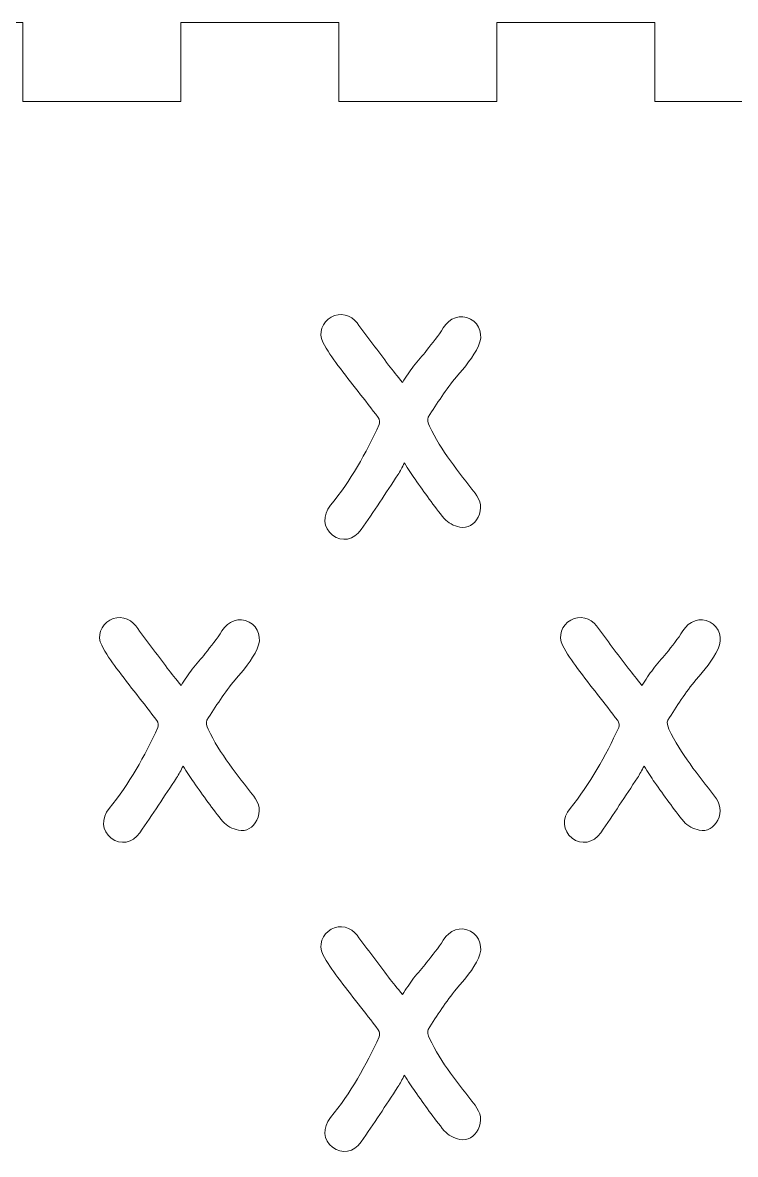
# Model space of a CAD drawing. Header units: inches. Extents: x 5 to 205, y 56 to 256.
# Drawn here: x 111.3 to 165.4, y 170 to 256 of the extents above; entities that cross this region are included whole.
import ezdxf

# ---------------------------------------------------------------- set-up
doc = ezdxf.new("R2010")
doc.units = ezdxf.units.IN
doc.header["$MEASUREMENT"] = 0

# ---------------------------------------------------------------- blocks, each defined once
blk = doc.blocks.new('block 437')
at = {"color": 7, "lineweight": 15, "true_color": 0xffffff}
blk.add_open_spline([(136.694, 233.181), (136.23, 233.801), (135.397, 234.009), (134.729, 233.633)], degree=3, dxfattribs=at)
blk = doc.blocks.new('block 438')
at = {"color": 7, "lineweight": 15, "true_color": 0xffffff}
blk.add_open_spline([(134.729, 233.633), (134.056, 233.257), (133.739, 232.416), (134.107, 231.724)], degree=3, dxfattribs=at)
blk = doc.blocks.new('block 439')
at = {"color": 7, "lineweight": 15, "true_color": 0xffffff}
blk.add_open_spline([(134.107, 231.724), (134.424, 231.104), (134.824, 230.519), (135.24, 229.962)], degree=3, dxfattribs=at)
blk = doc.blocks.new('block 440')
at = {"color": 7, "lineweight": 15, "true_color": 0xffffff}
blk.add_open_spline([(135.24, 229.962), (136.242, 228.628), (137.295, 227.324), (138.304, 225.992)], degree=3, dxfattribs=at)
blk = doc.blocks.new('block 441')
at = {"color": 7, "lineweight": 15, "true_color": 0xffffff}
blk.add_open_spline([(138.304, 225.992), (138.4, 225.864), (138.444, 225.603), (138.377, 225.462)], degree=3, dxfattribs=at)
blk = doc.blocks.new('block 442')
at = {"color": 7, "lineweight": 15, "true_color": 0xffffff}
blk.add_open_spline([(138.377, 225.462), (137.363, 223.282), (136.205, 221.196), (134.684, 219.331)], degree=3, dxfattribs=at)
blk = doc.blocks.new('block 443')
at = {"color": 7, "lineweight": 15, "true_color": 0xffffff}
blk.add_open_spline([(134.684, 219.331), (134.052, 218.564), (134.128, 217.605), (134.828, 217.067)], degree=3, dxfattribs=at)
blk = doc.blocks.new('block 444')
at = {"color": 7, "lineweight": 15, "true_color": 0xffffff}
blk.add_open_spline([(134.828, 217.067), (135.524, 216.532), (136.453, 216.676), (137.014, 217.481)], degree=3, dxfattribs=at)
blk = doc.blocks.new('block 445')
at = {"color": 7, "lineweight": 15, "true_color": 0xffffff}
blk.add_open_spline([(137.014, 217.481), (137.964, 218.857), (138.877, 220.261), (139.798, 221.652)], degree=3, dxfattribs=at)
blk = doc.blocks.new('block 446')
at = {"color": 7, "lineweight": 15, "true_color": 0xffffff}
blk.add_open_spline([(139.798, 221.652), (139.978, 221.923), (140.114, 222.215), (140.298, 222.545)], degree=3, dxfattribs=at)
blk = doc.blocks.new('block 447')
at = {"color": 7, "lineweight": 15, "true_color": 0xffffff}
blk.add_open_spline([(140.298, 222.545), (140.594, 222.083), (140.83, 221.68), (141.099, 221.309)], degree=3, dxfattribs=at)
blk = doc.blocks.new('block 448')
at = {"color": 7, "lineweight": 15, "true_color": 0xffffff}
blk.add_open_spline([(141.099, 221.309), (141.822, 220.306), (142.524, 219.282), (143.313, 218.329)], degree=3, dxfattribs=at)
blk = doc.blocks.new('block 449')
at = {"color": 7, "lineweight": 15, "true_color": 0xffffff}
blk.add_open_spline([(143.313, 218.329), (143.584, 218.004), (144.062, 217.761), (144.486, 217.673)], degree=3, dxfattribs=at)
blk = doc.blocks.new('block 450')
at = {"color": 7, "lineweight": 15, "true_color": 0xffffff}
blk.add_open_spline([(144.486, 217.673), (145.091, 217.545), (145.599, 217.873), (145.888, 218.427)], degree=3, dxfattribs=at)
blk = doc.blocks.new('block 451')
at = {"color": 7, "lineweight": 15, "true_color": 0xffffff}
blk.add_open_spline([(145.888, 218.427), (146.22, 219.078), (146.088, 219.685), (145.651, 220.257)], degree=3, dxfattribs=at)
blk = doc.blocks.new('block 452')
at = {"color": 7, "lineweight": 15, "true_color": 0xffffff}
blk.add_open_spline([(145.651, 220.257), (144.405, 221.886), (143.077, 223.464), (142.191, 225.345)], degree=3, dxfattribs=at)
blk = doc.blocks.new('block 453')
at = {"color": 7, "lineweight": 15, "true_color": 0xffffff}
blk.add_open_spline([(142.191, 225.345), (142.095, 225.546), (142.003, 225.879), (142.095, 226.024)], degree=3, dxfattribs=at)
blk = doc.blocks.new('block 454')
at = {"color": 7, "lineweight": 15, "true_color": 0xffffff}
blk.add_open_spline([(142.095, 226.024), (142.78, 227.075), (143.437, 228.152), (144.241, 229.094)], degree=3, dxfattribs=at)
blk = doc.blocks.new('block 455')
at = {"color": 7, "lineweight": 15, "true_color": 0xffffff}
blk.add_open_spline([(144.241, 229.094), (144.883, 229.838), (145.5, 230.562), (145.919, 231.445)], degree=3, dxfattribs=at)
blk = doc.blocks.new('block 456')
at = {"color": 7, "lineweight": 15, "true_color": 0xffffff}
blk.add_open_spline([(145.919, 231.445), (146.291, 232.22), (146.026, 233.095), (145.31, 233.481)], degree=3, dxfattribs=at)
blk = doc.blocks.new('block 457')
at = {"color": 7, "lineweight": 15, "true_color": 0xffffff}
blk.add_open_spline([(145.31, 233.481), (144.558, 233.881), (143.705, 233.562), (143.244, 232.809)], degree=3, dxfattribs=at)
blk = doc.blocks.new('block 458')
at = {"color": 7, "lineweight": 15, "true_color": 0xffffff}
blk.add_open_spline([(143.244, 232.809), (142.872, 232.208), (142.416, 231.656), (141.975, 231.096)], degree=3, dxfattribs=at)
blk = doc.blocks.new('block 459')
at = {"color": 7, "lineweight": 15, "true_color": 0xffffff}
blk.add_open_spline([(141.975, 231.096), (141.659, 230.691), (141.298, 230.318), (140.982, 229.906)], degree=3, dxfattribs=at)
blk = doc.blocks.new('block 460')
at = {"color": 7, "lineweight": 15, "true_color": 0xffffff}
blk.add_open_spline([(140.982, 229.906), (140.694, 229.519), (140.434, 229.109), (140.133, 228.668)], degree=3, dxfattribs=at)
blk = doc.blocks.new('block 461')
at = {"color": 7, "lineweight": 15, "true_color": 0xffffff}
blk.add_open_spline([(140.133, 228.668), (139.752, 229.15), (139.408, 229.559), (139.093, 229.983)], degree=3, dxfattribs=at)
blk = doc.blocks.new('block 462')
at = {"color": 7, "lineweight": 15, "true_color": 0xffffff}
blk.add_open_spline([(139.093, 229.983), (138.288, 231.044), (137.475, 232.111), (136.694, 233.181)], degree=3, dxfattribs=at)
blk = doc.blocks.new('block 463')
at = {"color": 7, "lineweight": 15, "true_color": 0xffffff}
blk.add_open_spline([(136.694, 186.681), (136.23, 187.301), (135.397, 187.509), (134.729, 187.133)], degree=3, dxfattribs=at)
blk = doc.blocks.new('block 464')
at = {"color": 7, "lineweight": 15, "true_color": 0xffffff}
blk.add_open_spline([(134.729, 187.133), (134.056, 186.757), (133.739, 185.916), (134.107, 185.224)], degree=3, dxfattribs=at)
blk = doc.blocks.new('block 465')
at = {"color": 7, "lineweight": 15, "true_color": 0xffffff}
blk.add_open_spline([(134.107, 185.224), (134.424, 184.604), (134.824, 184.019), (135.24, 183.462)], degree=3, dxfattribs=at)
blk = doc.blocks.new('block 466')
at = {"color": 7, "lineweight": 15, "true_color": 0xffffff}
blk.add_open_spline([(135.24, 183.462), (136.242, 182.128), (137.295, 180.824), (138.304, 179.492)], degree=3, dxfattribs=at)
blk = doc.blocks.new('block 467')
at = {"color": 7, "lineweight": 15, "true_color": 0xffffff}
blk.add_open_spline([(138.304, 179.492), (138.4, 179.364), (138.444, 179.103), (138.377, 178.962)], degree=3, dxfattribs=at)
blk = doc.blocks.new('block 468')
at = {"color": 7, "lineweight": 15, "true_color": 0xffffff}
blk.add_open_spline([(138.377, 178.962), (137.363, 176.782), (136.205, 174.696), (134.684, 172.831)], degree=3, dxfattribs=at)
blk = doc.blocks.new('block 469')
at = {"color": 7, "lineweight": 15, "true_color": 0xffffff}
blk.add_open_spline([(134.684, 172.831), (134.052, 172.064), (134.128, 171.105), (134.828, 170.567)], degree=3, dxfattribs=at)
blk = doc.blocks.new('block 470')
at = {"color": 7, "lineweight": 15, "true_color": 0xffffff}
blk.add_open_spline([(134.828, 170.567), (135.524, 170.032), (136.453, 170.176), (137.014, 170.981)], degree=3, dxfattribs=at)
blk = doc.blocks.new('block 471')
at = {"color": 7, "lineweight": 15, "true_color": 0xffffff}
blk.add_open_spline([(137.014, 170.981), (137.964, 172.357), (138.877, 173.761), (139.798, 175.152)], degree=3, dxfattribs=at)
blk = doc.blocks.new('block 472')
at = {"color": 7, "lineweight": 15, "true_color": 0xffffff}
blk.add_open_spline([(139.798, 175.152), (139.978, 175.423), (140.114, 175.715), (140.298, 176.045)], degree=3, dxfattribs=at)
blk = doc.blocks.new('block 473')
at = {"color": 7, "lineweight": 15, "true_color": 0xffffff}
blk.add_open_spline([(140.298, 176.045), (140.594, 175.583), (140.83, 175.18), (141.099, 174.809)], degree=3, dxfattribs=at)
blk = doc.blocks.new('block 474')
at = {"color": 7, "lineweight": 15, "true_color": 0xffffff}
blk.add_open_spline([(141.099, 174.809), (141.822, 173.806), (142.524, 172.782), (143.313, 171.829)], degree=3, dxfattribs=at)
blk = doc.blocks.new('block 475')
at = {"color": 7, "lineweight": 15, "true_color": 0xffffff}
blk.add_open_spline([(143.313, 171.829), (143.584, 171.504), (144.062, 171.261), (144.486, 171.173)], degree=3, dxfattribs=at)
blk = doc.blocks.new('block 476')
at = {"color": 7, "lineweight": 15, "true_color": 0xffffff}
blk.add_open_spline([(144.486, 171.173), (145.091, 171.045), (145.599, 171.373), (145.888, 171.927)], degree=3, dxfattribs=at)
blk = doc.blocks.new('block 477')
at = {"color": 7, "lineweight": 15, "true_color": 0xffffff}
blk.add_open_spline([(145.888, 171.927), (146.22, 172.578), (146.088, 173.185), (145.651, 173.757)], degree=3, dxfattribs=at)
blk = doc.blocks.new('block 478')
at = {"color": 7, "lineweight": 15, "true_color": 0xffffff}
blk.add_open_spline([(145.651, 173.757), (144.405, 175.386), (143.077, 176.964), (142.191, 178.845)], degree=3, dxfattribs=at)
blk = doc.blocks.new('block 479')
at = {"color": 7, "lineweight": 15, "true_color": 0xffffff}
blk.add_open_spline([(142.191, 178.845), (142.095, 179.046), (142.003, 179.379), (142.095, 179.524)], degree=3, dxfattribs=at)
blk = doc.blocks.new('block 480')
at = {"color": 7, "lineweight": 15, "true_color": 0xffffff}
blk.add_open_spline([(142.095, 179.524), (142.78, 180.575), (143.437, 181.652), (144.241, 182.594)], degree=3, dxfattribs=at)
blk = doc.blocks.new('block 481')
at = {"color": 7, "lineweight": 15, "true_color": 0xffffff}
blk.add_open_spline([(144.241, 182.594), (144.883, 183.338), (145.5, 184.062), (145.919, 184.945)], degree=3, dxfattribs=at)
blk = doc.blocks.new('block 482')
at = {"color": 7, "lineweight": 15, "true_color": 0xffffff}
blk.add_open_spline([(145.919, 184.945), (146.291, 185.72), (146.026, 186.595), (145.31, 186.981)], degree=3, dxfattribs=at)
blk = doc.blocks.new('block 483')
at = {"color": 7, "lineweight": 15, "true_color": 0xffffff}
blk.add_open_spline([(145.31, 186.981), (144.558, 187.381), (143.705, 187.062), (143.244, 186.309)], degree=3, dxfattribs=at)
blk = doc.blocks.new('block 484')
at = {"color": 7, "lineweight": 15, "true_color": 0xffffff}
blk.add_open_spline([(143.244, 186.309), (142.872, 185.708), (142.416, 185.156), (141.975, 184.596)], degree=3, dxfattribs=at)
blk = doc.blocks.new('block 485')
at = {"color": 7, "lineweight": 15, "true_color": 0xffffff}
blk.add_open_spline([(141.975, 184.596), (141.659, 184.191), (141.298, 183.818), (140.982, 183.406)], degree=3, dxfattribs=at)
blk = doc.blocks.new('block 486')
at = {"color": 7, "lineweight": 15, "true_color": 0xffffff}
blk.add_open_spline([(140.982, 183.406), (140.694, 183.019), (140.434, 182.609), (140.133, 182.168)], degree=3, dxfattribs=at)
blk = doc.blocks.new('block 487')
at = {"color": 7, "lineweight": 15, "true_color": 0xffffff}
blk.add_open_spline([(140.133, 182.168), (139.752, 182.65), (139.408, 183.059), (139.093, 183.483)], degree=3, dxfattribs=at)
blk = doc.blocks.new('block 488')
at = {"color": 7, "lineweight": 15, "true_color": 0xffffff}
blk.add_open_spline([(139.093, 183.483), (138.288, 184.544), (137.475, 185.611), (136.694, 186.681)], degree=3, dxfattribs=at)
blk = doc.blocks.new('block 619')
at = {"color": 7, "lineweight": 15, "true_color": 0xffffff}
blk.add_open_spline([(119.886, 210.164), (119.422, 210.784), (118.589, 210.992), (117.92, 210.615)], degree=3, dxfattribs=at)
blk = doc.blocks.new('block 620')
at = {"color": 7, "lineweight": 15, "true_color": 0xffffff}
blk.add_open_spline([(117.92, 210.615), (117.248, 210.24), (116.931, 209.399), (117.299, 208.707)], degree=3, dxfattribs=at)
blk = doc.blocks.new('block 621')
at = {"color": 7, "lineweight": 15, "true_color": 0xffffff}
blk.add_open_spline([(117.299, 208.707), (117.616, 208.087), (118.016, 207.501), (118.432, 206.945)], degree=3, dxfattribs=at)
blk = doc.blocks.new('block 622')
at = {"color": 7, "lineweight": 15, "true_color": 0xffffff}
blk.add_open_spline([(118.432, 206.945), (119.434, 205.611), (120.487, 204.307), (121.496, 202.975)], degree=3, dxfattribs=at)
blk = doc.blocks.new('block 623')
at = {"color": 7, "lineweight": 15, "true_color": 0xffffff}
blk.add_open_spline([(121.496, 202.975), (121.592, 202.846), (121.636, 202.585), (121.568, 202.445)], degree=3, dxfattribs=at)
blk = doc.blocks.new('block 624')
at = {"color": 7, "lineweight": 15, "true_color": 0xffffff}
blk.add_open_spline([(121.568, 202.445), (120.555, 200.264), (119.397, 198.179), (117.876, 196.314)], degree=3, dxfattribs=at)
blk = doc.blocks.new('block 625')
at = {"color": 7, "lineweight": 15, "true_color": 0xffffff}
blk.add_open_spline([(117.876, 196.314), (117.244, 195.547), (117.32, 194.588), (118.02, 194.05)], degree=3, dxfattribs=at)
blk = doc.blocks.new('block 626')
at = {"color": 7, "lineweight": 15, "true_color": 0xffffff}
blk.add_open_spline([(118.02, 194.05), (118.716, 193.515), (119.645, 193.659), (120.206, 194.463)], degree=3, dxfattribs=at)
blk = doc.blocks.new('block 627')
at = {"color": 7, "lineweight": 15, "true_color": 0xffffff}
blk.add_open_spline([(120.206, 194.463), (121.156, 195.839), (122.069, 197.244), (122.99, 198.635)], degree=3, dxfattribs=at)
blk = doc.blocks.new('block 628')
at = {"color": 7, "lineweight": 15, "true_color": 0xffffff}
blk.add_open_spline([(122.99, 198.635), (123.17, 198.906), (123.306, 199.198), (123.49, 199.528)], degree=3, dxfattribs=at)
blk = doc.blocks.new('block 629')
at = {"color": 7, "lineweight": 15, "true_color": 0xffffff}
blk.add_open_spline([(123.49, 199.528), (123.786, 199.066), (124.022, 198.663), (124.291, 198.291)], degree=3, dxfattribs=at)
blk = doc.blocks.new('block 630')
at = {"color": 7, "lineweight": 15, "true_color": 0xffffff}
blk.add_open_spline([(124.291, 198.291), (125.014, 197.289), (125.716, 196.264), (126.505, 195.312)], degree=3, dxfattribs=at)
blk = doc.blocks.new('block 631')
at = {"color": 7, "lineweight": 15, "true_color": 0xffffff}
blk.add_open_spline([(126.505, 195.312), (126.776, 194.986), (127.254, 194.744), (127.678, 194.655)], degree=3, dxfattribs=at)
blk = doc.blocks.new('block 632')
at = {"color": 7, "lineweight": 15, "true_color": 0xffffff}
blk.add_open_spline([(127.678, 194.655), (128.283, 194.527), (128.791, 194.856), (129.079, 195.41)], degree=3, dxfattribs=at)
blk = doc.blocks.new('block 633')
at = {"color": 7, "lineweight": 15, "true_color": 0xffffff}
blk.add_open_spline([(129.079, 195.41), (129.412, 196.061), (129.28, 196.668), (128.843, 197.24)], degree=3, dxfattribs=at)
blk = doc.blocks.new('block 634')
at = {"color": 7, "lineweight": 15, "true_color": 0xffffff}
blk.add_open_spline([(128.843, 197.24), (127.597, 198.869), (126.269, 200.446), (125.383, 202.328)], degree=3, dxfattribs=at)
blk = doc.blocks.new('block 635')
at = {"color": 7, "lineweight": 15, "true_color": 0xffffff}
blk.add_open_spline([(125.383, 202.328), (125.287, 202.528), (125.195, 202.862), (125.287, 203.007)], degree=3, dxfattribs=at)
blk = doc.blocks.new('block 636')
at = {"color": 7, "lineweight": 15, "true_color": 0xffffff}
blk.add_open_spline([(125.287, 203.007), (125.972, 204.058), (126.629, 205.135), (127.433, 206.076)], degree=3, dxfattribs=at)
blk = doc.blocks.new('block 637')
at = {"color": 7, "lineweight": 15, "true_color": 0xffffff}
blk.add_open_spline([(127.433, 206.076), (128.075, 206.821), (128.692, 207.545), (129.111, 208.428)], degree=3, dxfattribs=at)
blk = doc.blocks.new('block 638')
at = {"color": 7, "lineweight": 15, "true_color": 0xffffff}
blk.add_open_spline([(129.111, 208.428), (129.483, 209.202), (129.218, 210.077), (128.502, 210.464)], degree=3, dxfattribs=at)
blk = doc.blocks.new('block 639')
at = {"color": 7, "lineweight": 15, "true_color": 0xffffff}
blk.add_open_spline([(128.502, 210.464), (127.75, 210.864), (126.897, 210.544), (126.436, 209.792)], degree=3, dxfattribs=at)
blk = doc.blocks.new('block 640')
at = {"color": 7, "lineweight": 15, "true_color": 0xffffff}
blk.add_open_spline([(126.436, 209.792), (126.064, 209.19), (125.608, 208.639), (125.167, 208.079)], degree=3, dxfattribs=at)
blk = doc.blocks.new('block 641')
at = {"color": 7, "lineweight": 15, "true_color": 0xffffff}
blk.add_open_spline([(125.167, 208.079), (124.851, 207.673), (124.49, 207.3), (124.174, 206.889)], degree=3, dxfattribs=at)
blk = doc.blocks.new('block 642')
at = {"color": 7, "lineweight": 15, "true_color": 0xffffff}
blk.add_open_spline([(124.174, 206.889), (123.886, 206.502), (123.626, 206.092), (123.325, 205.651)], degree=3, dxfattribs=at)
blk = doc.blocks.new('block 643')
at = {"color": 7, "lineweight": 15, "true_color": 0xffffff}
blk.add_open_spline([(123.325, 205.651), (122.944, 206.132), (122.6, 206.542), (122.285, 206.965)], degree=3, dxfattribs=at)
blk = doc.blocks.new('block 644')
at = {"color": 7, "lineweight": 15, "true_color": 0xffffff}
blk.add_open_spline([(122.285, 206.965), (121.48, 208.027), (120.667, 209.094), (119.886, 210.164)], degree=3, dxfattribs=at)
blk = doc.blocks.new('block 749')
at = {"color": 7, "lineweight": 15, "true_color": 0xffffff}
blk.add_open_spline([(154.886, 210.164), (154.422, 210.784), (153.589, 210.992), (152.92, 210.615)], degree=3, dxfattribs=at)
blk = doc.blocks.new('block 750')
at = {"color": 7, "lineweight": 15, "true_color": 0xffffff}
blk.add_open_spline([(152.92, 210.615), (152.248, 210.24), (151.931, 209.399), (152.299, 208.707)], degree=3, dxfattribs=at)
blk = doc.blocks.new('block 751')
at = {"color": 7, "lineweight": 15, "true_color": 0xffffff}
blk.add_open_spline([(152.299, 208.707), (152.616, 208.087), (153.016, 207.501), (153.432, 206.945)], degree=3, dxfattribs=at)
blk = doc.blocks.new('block 752')
at = {"color": 7, "lineweight": 15, "true_color": 0xffffff}
blk.add_open_spline([(153.432, 206.945), (154.434, 205.611), (155.487, 204.307), (156.496, 202.975)], degree=3, dxfattribs=at)
blk = doc.blocks.new('block 753')
at = {"color": 7, "lineweight": 15, "true_color": 0xffffff}
blk.add_open_spline([(156.496, 202.975), (156.592, 202.846), (156.636, 202.585), (156.568, 202.445)], degree=3, dxfattribs=at)
blk = doc.blocks.new('block 754')
at = {"color": 7, "lineweight": 15, "true_color": 0xffffff}
blk.add_open_spline([(156.568, 202.445), (155.555, 200.264), (154.397, 198.179), (152.876, 196.314)], degree=3, dxfattribs=at)
blk = doc.blocks.new('block 755')
at = {"color": 7, "lineweight": 15, "true_color": 0xffffff}
blk.add_open_spline([(152.876, 196.314), (152.244, 195.547), (152.32, 194.588), (153.02, 194.05)], degree=3, dxfattribs=at)
blk = doc.blocks.new('block 756')
at = {"color": 7, "lineweight": 15, "true_color": 0xffffff}
blk.add_open_spline([(153.02, 194.05), (153.716, 193.515), (154.645, 193.659), (155.206, 194.463)], degree=3, dxfattribs=at)
blk = doc.blocks.new('block 757')
at = {"color": 7, "lineweight": 15, "true_color": 0xffffff}
blk.add_open_spline([(155.206, 194.463), (156.156, 195.839), (157.069, 197.244), (157.99, 198.635)], degree=3, dxfattribs=at)
blk = doc.blocks.new('block 758')
at = {"color": 7, "lineweight": 15, "true_color": 0xffffff}
blk.add_open_spline([(157.99, 198.635), (158.17, 198.906), (158.306, 199.198), (158.49, 199.528)], degree=3, dxfattribs=at)
blk = doc.blocks.new('block 759')
at = {"color": 7, "lineweight": 15, "true_color": 0xffffff}
blk.add_open_spline([(158.49, 199.528), (158.786, 199.066), (159.022, 198.663), (159.291, 198.291)], degree=3, dxfattribs=at)
blk = doc.blocks.new('block 760')
at = {"color": 7, "lineweight": 15, "true_color": 0xffffff}
blk.add_open_spline([(159.291, 198.291), (160.014, 197.289), (160.716, 196.264), (161.505, 195.312)], degree=3, dxfattribs=at)
blk = doc.blocks.new('block 761')
at = {"color": 7, "lineweight": 15, "true_color": 0xffffff}
blk.add_open_spline([(161.505, 195.312), (161.776, 194.986), (162.254, 194.744), (162.678, 194.655)], degree=3, dxfattribs=at)
blk = doc.blocks.new('block 762')
at = {"color": 7, "lineweight": 15, "true_color": 0xffffff}
blk.add_open_spline([(162.678, 194.655), (163.283, 194.527), (163.791, 194.856), (164.079, 195.41)], degree=3, dxfattribs=at)
blk = doc.blocks.new('block 763')
at = {"color": 7, "lineweight": 15, "true_color": 0xffffff}
blk.add_open_spline([(164.079, 195.41), (164.412, 196.061), (164.28, 196.668), (163.843, 197.24)], degree=3, dxfattribs=at)
blk = doc.blocks.new('block 764')
at = {"color": 7, "lineweight": 15, "true_color": 0xffffff}
blk.add_open_spline([(163.843, 197.24), (162.597, 198.869), (161.269, 200.446), (160.383, 202.328)], degree=3, dxfattribs=at)
blk = doc.blocks.new('block 765')
at = {"color": 7, "lineweight": 15, "true_color": 0xffffff}
blk.add_open_spline([(160.383, 202.328), (160.287, 202.528), (160.195, 202.862), (160.287, 203.007)], degree=3, dxfattribs=at)
blk = doc.blocks.new('block 766')
at = {"color": 7, "lineweight": 15, "true_color": 0xffffff}
blk.add_open_spline([(160.287, 203.007), (160.972, 204.058), (161.629, 205.135), (162.433, 206.076)], degree=3, dxfattribs=at)
blk = doc.blocks.new('block 767')
at = {"color": 7, "lineweight": 15, "true_color": 0xffffff}
blk.add_open_spline([(162.433, 206.076), (163.075, 206.821), (163.692, 207.545), (164.111, 208.428)], degree=3, dxfattribs=at)
blk = doc.blocks.new('block 768')
at = {"color": 7, "lineweight": 15, "true_color": 0xffffff}
blk.add_open_spline([(164.111, 208.428), (164.483, 209.202), (164.218, 210.077), (163.502, 210.464)], degree=3, dxfattribs=at)
blk = doc.blocks.new('block 769')
at = {"color": 7, "lineweight": 15, "true_color": 0xffffff}
blk.add_open_spline([(163.502, 210.464), (162.75, 210.864), (161.897, 210.544), (161.436, 209.792)], degree=3, dxfattribs=at)
blk = doc.blocks.new('block 770')
at = {"color": 7, "lineweight": 15, "true_color": 0xffffff}
blk.add_open_spline([(161.436, 209.792), (161.064, 209.19), (160.608, 208.639), (160.167, 208.079)], degree=3, dxfattribs=at)
blk = doc.blocks.new('block 771')
at = {"color": 7, "lineweight": 15, "true_color": 0xffffff}
blk.add_open_spline([(160.167, 208.079), (159.851, 207.673), (159.49, 207.3), (159.174, 206.889)], degree=3, dxfattribs=at)
blk = doc.blocks.new('block 772')
at = {"color": 7, "lineweight": 15, "true_color": 0xffffff}
blk.add_open_spline([(159.174, 206.889), (158.886, 206.502), (158.626, 206.092), (158.325, 205.651)], degree=3, dxfattribs=at)
blk = doc.blocks.new('block 773')
at = {"color": 7, "lineweight": 15, "true_color": 0xffffff}
blk.add_open_spline([(158.325, 205.651), (157.944, 206.132), (157.6, 206.542), (157.285, 206.965)], degree=3, dxfattribs=at)
blk = doc.blocks.new('block 774')
at = {"color": 7, "lineweight": 15, "true_color": 0xffffff}
blk.add_open_spline([(157.285, 206.965), (156.48, 208.027), (155.667, 209.094), (154.886, 210.164)], degree=3, dxfattribs=at)
blk = doc.blocks.new('block 844')
at = {"color": 7, "lineweight": 15, "true_color": 0xffffff}
blk.add_lwpolyline([(111.304, 255.992), (99.304, 255.992)], dxfattribs=at)
blk = doc.blocks.new('block 845')
at = {"color": 7, "lineweight": 15, "true_color": 0xffffff}
blk.add_lwpolyline([(111.304, 249.992), (111.304, 255.992)], dxfattribs=at)
blk = doc.blocks.new('block 846')
at = {"color": 7, "lineweight": 15, "true_color": 0xffffff}
blk.add_lwpolyline([(123.304, 249.992), (111.304, 249.992)], dxfattribs=at)
blk = doc.blocks.new('block 847')
at = {"color": 7, "lineweight": 15, "true_color": 0xffffff}
blk.add_lwpolyline([(123.304, 255.992), (123.304, 249.992)], dxfattribs=at)
blk = doc.blocks.new('block 848')
at = {"color": 7, "lineweight": 15, "true_color": 0xffffff}
blk.add_lwpolyline([(135.304, 255.992), (123.304, 255.992)], dxfattribs=at)
blk = doc.blocks.new('block 849')
at = {"color": 7, "lineweight": 15, "true_color": 0xffffff}
blk.add_lwpolyline([(135.304, 249.992), (135.304, 255.992)], dxfattribs=at)
blk = doc.blocks.new('block 850')
at = {"color": 7, "lineweight": 15, "true_color": 0xffffff}
blk.add_lwpolyline([(147.304, 249.992), (135.304, 249.992)], dxfattribs=at)
blk = doc.blocks.new('block 851')
at = {"color": 7, "lineweight": 15, "true_color": 0xffffff}
blk.add_lwpolyline([(147.304, 255.992), (147.304, 249.992)], dxfattribs=at)
blk = doc.blocks.new('block 852')
at = {"color": 7, "lineweight": 15, "true_color": 0xffffff}
blk.add_lwpolyline([(159.304, 255.992), (147.304, 255.992)], dxfattribs=at)
blk = doc.blocks.new('block 853')
at = {"color": 7, "lineweight": 15, "true_color": 0xffffff}
blk.add_lwpolyline([(159.304, 249.992), (159.304, 255.992)], dxfattribs=at)
blk = doc.blocks.new('block 854')
at = {"color": 7, "lineweight": 15, "true_color": 0xffffff}
blk.add_lwpolyline([(171.304, 249.992), (159.304, 249.992)], dxfattribs=at)

msp = doc.modelspace()

# ---------------------------------------------------------------- block references
for name in ['block 844', 'block 845', 'block 847', 'block 848', 'block 849', 'block 851', 'block 852', 'block 853', 'block 846', 'block 850', 'block 854', 'block 437', 'block 457', 'block 438', 'block 462', 'block 456', 'block 458', 'block 439', 'block 455', 'block 459', 'block 440', 'block 461', 'block 460', 'block 454', 'block 442', 'block 441', 'block 453', 'block 452', 'block 446', 'block 447', 'block 445', 'block 448', 'block 451', 'block 443', 'block 450', 'block 444', 'block 449', 'block 620', 'block 619', 'block 639', 'block 750', 'block 749', 'block 769', 'block 644', 'block 640', 'block 638', 'block 774', 'block 770', 'block 768', 'block 621', 'block 641', 'block 637', 'block 751', 'block 771', 'block 767', 'block 622', 'block 643', 'block 642', 'block 752', 'block 773', 'block 772', 'block 636', 'block 766', 'block 623', 'block 635', 'block 753', 'block 765', 'block 624', 'block 634', 'block 754', 'block 764', 'block 628', 'block 629', 'block 758', 'block 759', 'block 627', 'block 757', 'block 630', 'block 760', 'block 633', 'block 763', 'block 625', 'block 755', 'block 631', 'block 632', 'block 761', 'block 762', 'block 626', 'block 756', 'block 463', 'block 464', 'block 488', 'block 483', 'block 482', 'block 484', 'block 465', 'block 481', 'block 485', 'block 466', 'block 487', 'block 486', 'block 480', 'block 468', 'block 467', 'block 479', 'block 478', 'block 472', 'block 473', 'block 471', 'block 474', 'block 477', 'block 469', 'block 476', 'block 475', 'block 470']:
    msp.add_blockref(name, (0, 0))

doc.saveas('drawing.dxf')
